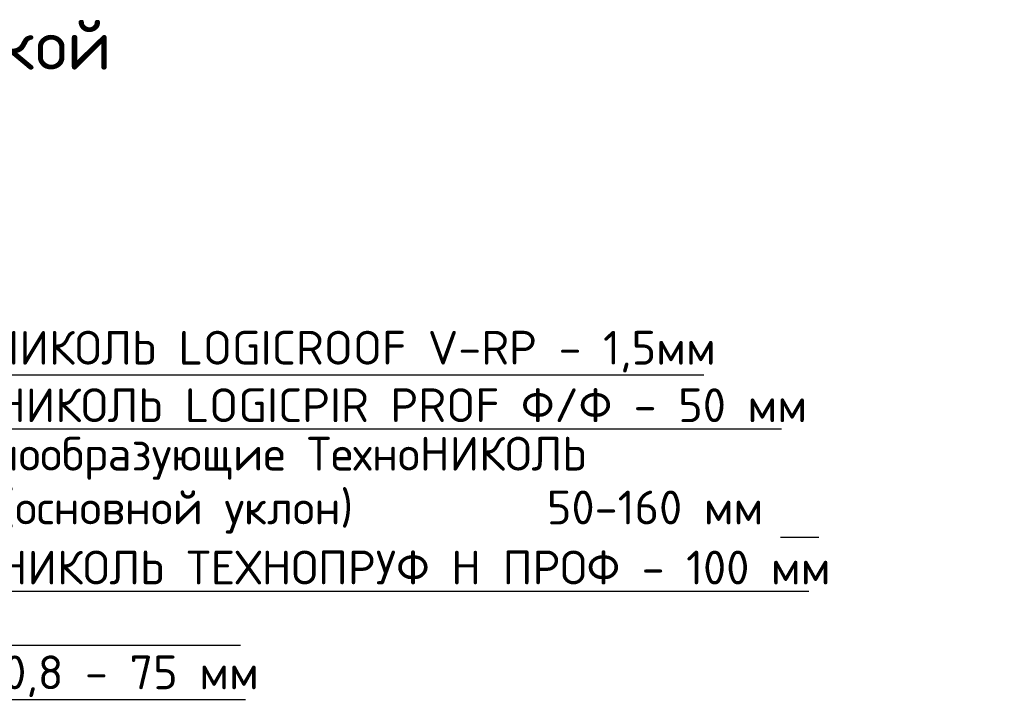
# Model space of a CAD drawing. Header units: millimetres. Extents: x -263990 to 193903, y -164417 to 240530.
# Drawn here: x -178758 to -177645, y -162024 to -161254 of the extents above; entities that cross this region are included whole.
import ezdxf

# ---------------------------------------------------------------- set-up
doc = ezdxf.new("R2010")
doc.units = ezdxf.units.MM
doc.header["$LTSCALE"] = 20
doc.layers.add('TN-АННОТАЦИИ', color=7, linetype='Continuous', lineweight=0)
doc.styles.add('MtXpl_ISOCPEUR', font='')
doc.styles.add('TN-Текст', font='isocpeur.ttf')
doc.styles.get('MtXpl_ISOCPEUR').set_extended_font_data('ISOCPEUR', bold=True)

msp = doc.modelspace()

# ---------------------------------------------------------------- texts
at = {"layer": 'TN-АННОТАЦИИ', "color": 7, "style": 'MtXpl_ISOCPEUR'}
msp.add_text('мембраны на 400мм с прижимной планкой', height=55.5791444, dxfattribs=at).set_placement((-180198.74277, -161309.6963))
at = {"layer": 'TN-АННОТАЦИИ', "color": 7, "insert": (-178847.04214, -161721.73442), "char_height": 37.9546489, "attachment_point": 2, "style": 'TN-Текст', "bg_fill": 2}
msp.add_mtext('Плиты теплоизоляционные уклонообразующие ТехноНИКОЛЬ ', dxfattribs=at)
at = {"layer": 'TN-АННОТАЦИИ', "color": 7, "char_height": 37.9546489, "attachment_point": 2, "style": 'TN-Текст', "bg_fill": 2}
for s, insert, width in [('Плиты теплоизоляционные ТехноНИКОЛЬ ТЕХНОПРУФ Н ПРОФ - 100 мм', (-178720.44171, -161849.50031), 2113.7138016), ('Профилированный лист Н75-750-0,8 - 75 мм', (-179044.95396, -161967.15973), 1400.4528413)]:
    msp.add_mtext(s, dxfattribs=dict(at, insert=insert, width=width))

# ---------------------------------------------------------------- next in the draw order: linework, layer by layer
at = {"layer": 'TN-АННОТАЦИИ', "color": 7}
for points in [[(-179566.74792, -161773.59102), (-177913.86088, -161773.59102)], [(-179566.74792, -161834.31845), (-177860.68645, -161834.31845)], [(-179566.74792, -161895.04589), (-177871.77122, -161895.04589)], [(-179566.74792, -161955.77333), (-178509.71094, -161955.77333)], [(-179561.05472, -162016.50077), (-178504.01775, -162016.50077)]]:
    msp.add_lwpolyline(points, dxfattribs=at)

# ---------------------------------------------------------------- next in the draw order: texts
at = {"layer": 'TN-АННОТАЦИИ', "color": 7, "insert": (-178734.59224, -161667.318), "char_height": 37.9546489, "attachment_point": 2, "style": 'TN-Текст', "bg_fill": 2}
msp.add_mtext('Плиты теплоизоляционные ТехноНИКОЛЬ LOGICPIR PROF Ф/Ф - 50 мм', dxfattribs=at)

# ---------------------------------------------------------------- next in the draw order: linework, layer by layer
at = {"layer": 'TN-АННОТАЦИИ', "color": 7}
msp.add_lwpolyline([(-179566.74792, -161712.86358), (-177902.43656, -161712.86358)], dxfattribs=at)

# ---------------------------------------------------------------- next in the draw order: texts
at = {"layer": 'TN-АННОТАЦИИ', "color": 7, "char_height": 37.9546489, "attachment_point": 2, "style": 'TN-Текст', "bg_fill": 2}
for s, insert in [('Мембрана ПВХ кровельная ТехноНИКОЛЬ LOGICROOF V-RP - 1,5мм', (-178778.24009, -161602.7951)), (' ТЕХНОПРУФ Н ПРОФ КЛИН 2,1 % (основной уклон)         50-160 мм', (-178769.03023, -161782.10648))]:
    msp.add_mtext(s, dxfattribs=dict(at, insert=insert))

# ---------------------------------------------------------------- next in the draw order: linework, layer by layer
at = {"layer": 'TN-АННОТАЦИИ', "color": 7}
msp.add_lwpolyline([(-179566.74792, -161652.13614), (-177989.73225, -161652.13614)], dxfattribs=at)

doc.saveas('drawing.dxf')
